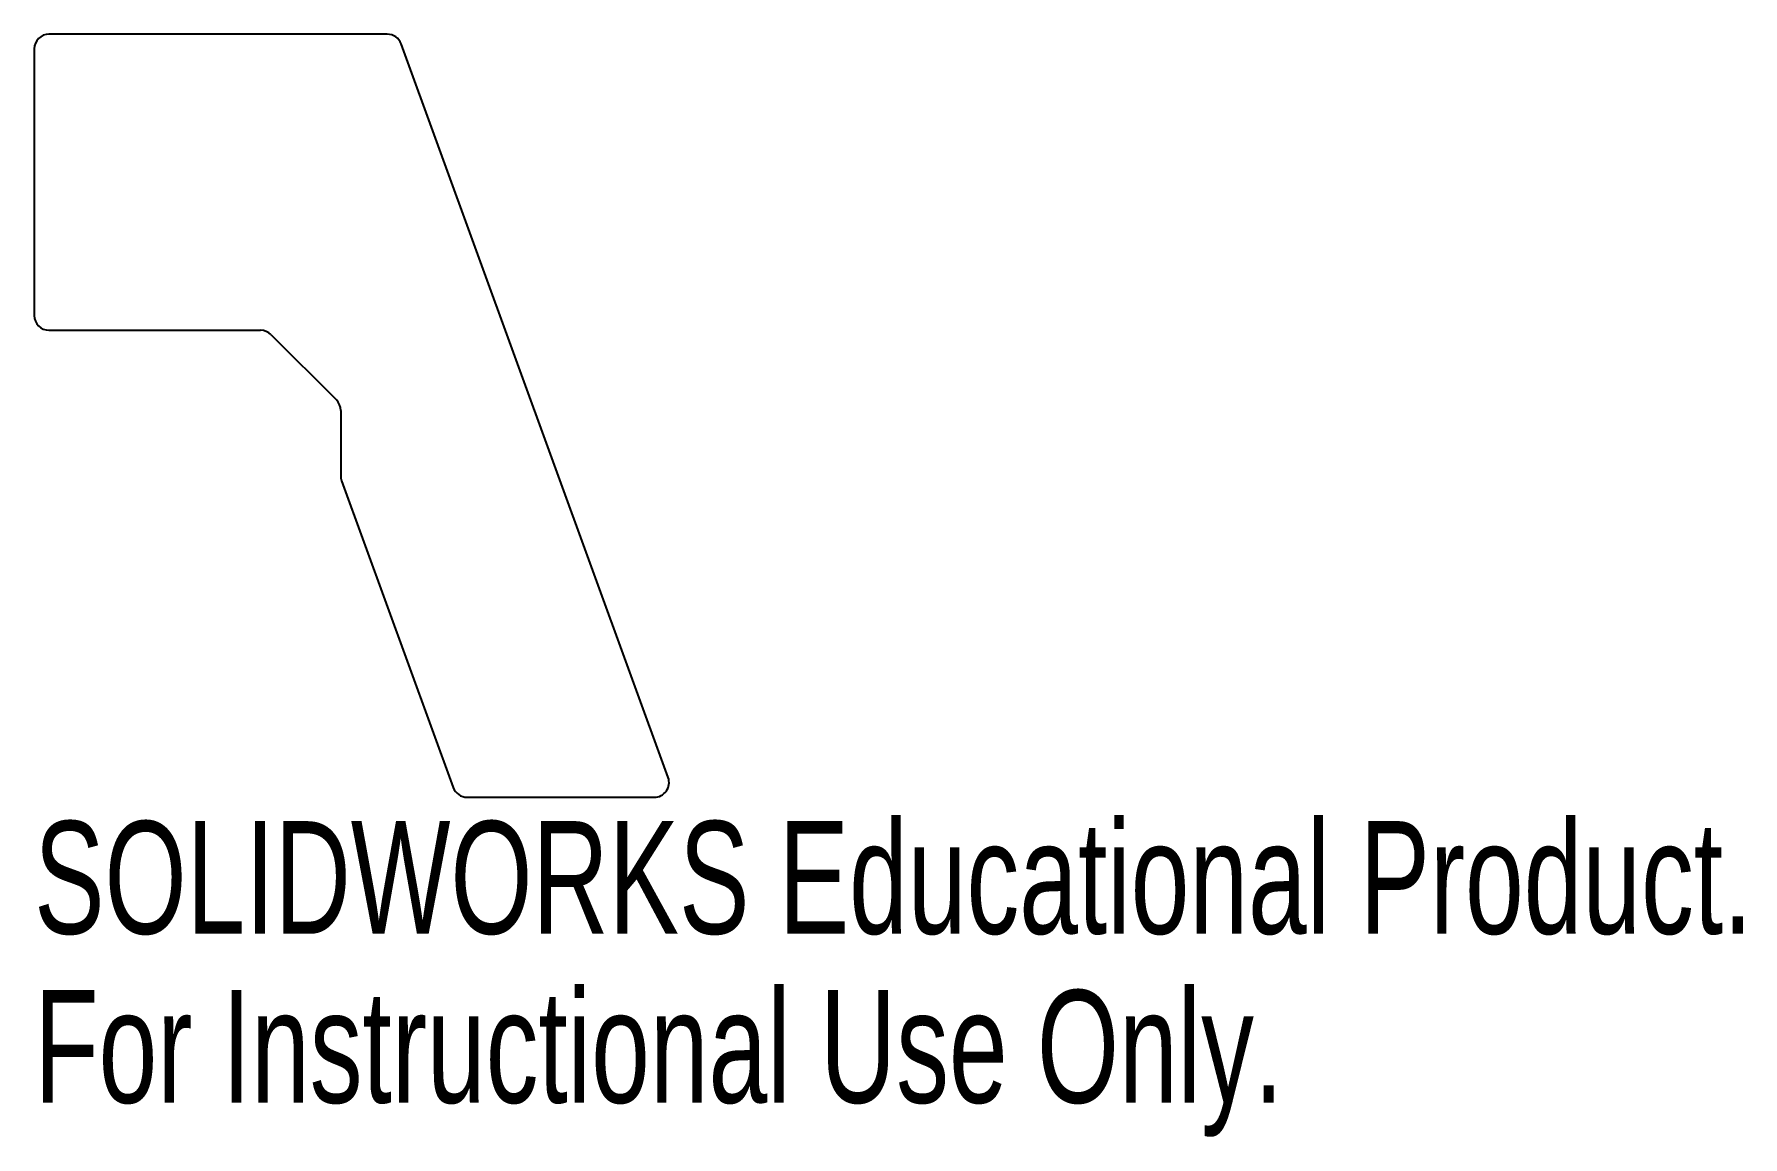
# Model space of a CAD drawing. Header units: inches. Extents: x -0.85 to 2.03, y -0.36 to 1.5.
import ezdxf

# ---------------------------------------------------------------- set-up
doc = ezdxf.new("R2010")
doc.units = ezdxf.units.IN
doc.header["$MEASUREMENT"] = 0
doc.styles.add('SLDTEXTSTYLE0', font='TXT', dxfattribs={"width": 0.7})

msp = doc.modelspace()

# ---------------------------------------------------------------- linework, layer by layer
at = {"color": 7, "linetype": 'Continuous', "lineweight": 25}
for p, q in [((-0.2575, 1.5), (-0.8285, 1.5)), ((-0.8535, 1.475), (-0.8535, 1.025)), ((0.2168, 0.2448), (-0.234, 1.4836)), ((-0.8285, 1), (-0.4714, 1)), ((-0.4537, 0.9927), (-0.3433, 0.8823)), ((-0.336, 0.8646), (-0.336, 0.7544)), ((-0.3345, 0.7459), (-0.1459, 0.2277)), ((-0.1224, 0.2113), (0.1933, 0.2113))]:
    msp.add_line(p, q, dxfattribs=at)
for centre, start, end in [((-0.8285, 1.475), 90, 180), ((-0.2575, 1.475), 20, 90), ((-0.8285, 1.025), 180, 270), ((-0.4714, 0.975), 45, 90), ((-0.361, 0.8646), 360, 45), ((-0.311, 0.7544), 180, 200), ((0.1933, 0.2363), 270, 20), ((-0.1224, 0.2363), 200, 270)]:
    msp.add_arc(centre, 0.025, start, end, dxfattribs=at)

# ---------------------------------------------------------------- texts
at = {"color": 7, "linetype": 'Continuous', "char_height": 0.1903, "attachment_point": 1, "style": 'SLDTEXTSTYLE0'}
for s, insert in [('SOLIDWORKS Educational Product.', (-0.8535, 0.1711)), ('For Instructional Use Only.', (-0.8535, -0.1143))]:
    msp.add_mtext(s, dxfattribs=dict(at, insert=insert))

doc.saveas('drawing.dxf')
